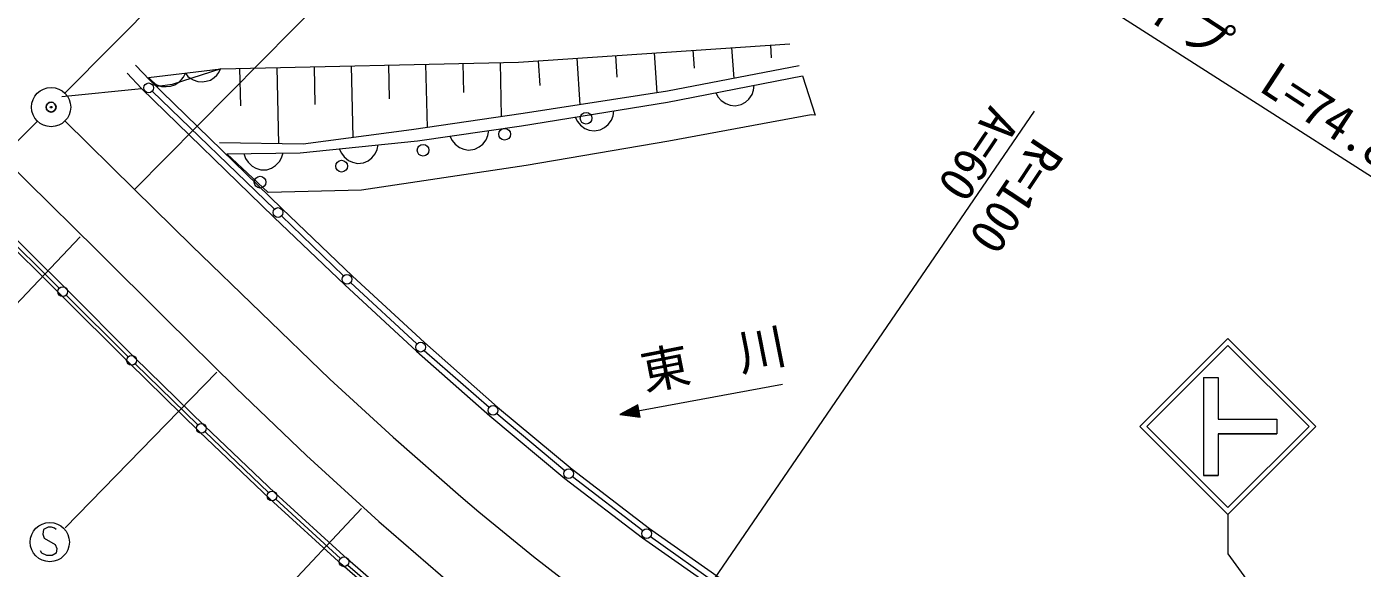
# Model space of a CAD drawing. Units: millimetres, scale not verified. Extents: x 40000 to 680000, y 20000 to 380000.
# Drawn here: x 119616 to 187835, y 311191 to 338884 of the extents above; entities that cross this region are included whole.
import ezdxf
from ezdxf.enums import TextEntityAlignment as Align

# ---------------------------------------------------------------- set-up
doc = ezdxf.new("R2010")
doc.units = ezdxf.units.MM
doc.header["$LTSCALE"] = 1000
doc.header["$PDMODE"] = 32
doc.header["$PDSIZE"] = 500
doc.linetypes.add('CHAIN', pattern=[18.5, 12, -1.5, 3.5, -1.5])
doc.layers.add('M-BDG-HTXT', color=7, linetype='Continuous')
doc.layers.add('M-OTRS', color=6, linetype='Continuous')
for name, color, linetype, lineweight in [('M-BGD', 7, 'Continuous', 13), ('M-BGD-EXST', 7, 'Continuous', 13), ('M-BMK', 2, 'CHAIN', 13), ('M-BMK-SRVR', 3, 'Continuous', 13), ('M-STR-HTXT', 7, 'Continuous', 13), ('M-STR-STR1', 1, 'Continuous', 13), ('M-STR-STRC', 7, 'Continuous', 13)]:
    doc.layers.add(name, color=color, linetype=linetype, lineweight=lineweight)
doc.styles.add('ＭＳ ゴシック', font='')
doc.styles.get('ＭＳ ゴシック').set_extended_font_data('MS Gothic')

msp = doc.modelspace()

# ---------------------------------------------------------------- linework, layer by layer
at = {"layer": 'M-BGD'}
for p, q in [((144743, 337078), (158591, 338013)), ((155624, 337813), (155730, 336240)), ((157602, 337946), (157647, 337284)), ((129539, 336729), (144743, 337078)), ((141893, 337013), (141927, 335511)), ((143793, 337057), (143857, 334287)), ((145733, 337145), (145819, 335869)), ((147711, 337279), (147872, 334895)), ((149689, 337412), (149764, 336305)), ((151667, 337546), (151805, 335499)), ((153645, 337679), (153707, 336769)), ((124742, 336505), (125474, 335727)), ((125179, 336916), (125902, 336148)), ((125834, 336285), (129539, 336729)), ((129539, 336729), (127040, 335927)), ((127630, 336309), (127721, 336511)), ((127721, 336511), (127849, 336345)), ((127849, 336345), (127969, 336251)), ((129198, 336289), (129328, 336414)), ((129328, 336414), (129422, 336534)), ((129422, 336534), (129508, 336725)), ((130490, 336751), (130534, 334841)), ((132390, 336794), (132480, 332895)), ((134291, 336838), (134335, 334898)), ((136191, 336882), (136276, 333212)), ((138092, 336926), (138131, 335196)), ((139992, 336969), (140067, 333731)), ((159067, 336890), (152339, 335580)), ((152352, 335022), (159241, 336374)), ((152352, 335022), (159241, 336374)), ((159241, 336374), (159885, 334359)), ((125474, 335727), (132240, 329150)), ((126309, 335830), (125834, 336285)), ((125834, 336285), (125970, 336110)), ((125902, 336148), (132655, 329584)), ((125970, 336110), (126097, 336011)), ((126097, 336011), (126261, 335915)), ((126261, 335915), (126501, 335829)), ((127040, 335927), (126309, 335830)), ((126501, 335829), (126732, 335819)), ((126732, 335819), (126958, 335846)), ((126958, 335846), (127180, 335911)), ((127180, 335911), (127393, 336051)), ((127393, 336051), (127530, 336182)), ((127530, 336182), (127630, 336309)), ((127969, 336251), (128125, 336161)), ((128125, 336161), (128353, 336079)), ((128353, 336079), (128571, 336069)), ((128571, 336069), (128786, 336095)), ((128786, 336095), (128996, 336156)), ((128996, 336156), (129198, 336289)), ((156666, 335420), (156746, 335640)), ((156746, 335640), (156778, 335891)), ((126023, 335582), (132273, 329555)), ((144883, 333808), (152352, 335022)), ((144883, 333808), (152352, 335022)), ((152339, 335580), (144969, 334450)), ((154815, 335505), (154940, 335285)), ((154940, 335285), (155096, 335112)), ((155096, 335112), (155331, 334954)), ((155331, 334954), (155551, 334875)), ((156115, 334905), (156336, 335029)), ((156336, 335029), (156509, 335186)), ((156509, 335186), (156666, 335420)), ((144969, 334450), (139271, 333614)), ((149478, 334109), (149565, 334325)), ((149565, 334325), (149605, 334575)), ((159691, 334375), (152421, 333027)), ((155551, 334875), (155801, 334843)), ((155801, 334843), (156115, 334905)), ((159885, 334359), (159691, 334375)), ((139271, 333614), (133738, 332871)), ((139571, 333053), (144883, 333808)), ((139571, 333053), (144883, 333808)), ((147631, 334254), (147748, 334030)), ((147748, 334030), (147899, 333852)), ((147899, 333852), (148128, 333687)), ((148128, 333687), (148345, 333600)), ((148345, 333600), (148595, 333560)), ((148595, 333560), (148911, 333611)), ((148911, 333611), (149135, 333729)), ((149135, 333729), (149313, 333879)), ((149313, 333879), (149478, 334109)), ((133738, 332871), (129472, 332952)), ((133587, 332442), (139571, 333053)), ((133587, 332442), (139571, 333053)), ((141237, 333290), (141350, 333063)), ((141350, 333063), (141497, 332882)), ((142911, 332881), (143081, 333107)), ((143081, 333107), (143172, 333322)), ((143172, 333322), (143217, 333571)), ((152421, 333027), (145129, 331789)), ((118359, 332236), (119644, 330965)), ((129841, 332377), (133587, 332442)), ((129841, 332377), (133587, 332442)), ((131943, 330413), (129841, 332377)), ((130714, 332392), (130798, 332153)), ((132638, 332186), (132714, 332427)), ((135584, 332646), (135688, 332415)), ((135688, 332415), (135828, 332229)), ((135828, 332229), (136047, 332050)), ((137241, 332172), (137419, 332391)), ((137419, 332391), (137519, 332602)), ((137519, 332602), (137574, 332849)), ((141497, 332882), (141723, 332712)), ((141723, 332712), (141938, 332622)), ((141938, 332622), (142187, 332576)), ((142187, 332576), (142504, 332621)), ((142504, 332621), (142730, 332734)), ((142730, 332734), (142911, 332881)), ((130798, 332153), (130921, 331956)), ((130921, 331956), (131125, 331759)), ((131125, 331759), (131327, 331643)), ((131327, 331643), (131568, 331567)), ((131568, 331567), (131888, 331572)), ((131888, 331572), (132127, 331657)), ((132127, 331657), (132325, 331780)), ((132325, 331780), (132521, 331983)), ((132521, 331983), (132638, 332186)), ((136047, 332050), (136258, 331951)), ((136258, 331951), (136505, 331896)), ((136505, 331896), (136823, 331928)), ((145129, 331789), (136710, 330529)), ((136823, 331928), (137054, 332032)), ((137054, 332032), (137241, 332172)), ((119644, 330965), (123191, 327455)), ((136710, 330529), (131943, 330413)), ((116745, 330013), (121280, 325515)), ((132655, 329584), (136265, 326131)), ((121590, 325508), (118039, 329031)), ((132240, 329150), (135857, 325691)), ((132632, 329208), (135796, 326142)), ((121308, 325224), (117757, 328747)), ((123191, 327455), (126735, 323924)), ((136265, 326131), (139931, 322738)), ((125130, 321975), (121590, 325508)), ((135857, 325691), (139528, 322293)), ((136160, 325798), (139551, 322669)), ((124847, 321692), (121308, 325224)), ((121634, 325162), (124794, 322002)), ((126735, 323924), (130299, 320420)), ((139931, 322738), (143660, 319437)), ((139528, 322293), (143269, 318981)), ((139923, 322335), (143245, 319430)), ((128426, 318187), (124847, 321692)), ((128705, 318473), (125130, 321975)), ((125150, 321651), (128353, 318528)), ((130299, 320420), (133916, 316964)), ((158216, 320588), (149905, 319049)), ((143660, 319437), (147481, 316259)), ((150830, 319546), (149905, 319049)), ((150802, 319480), (150023, 319071)), ((150774, 319413), (150141, 319093)), ((150745, 319347), (150259, 319115)), ((150717, 319281), (150377, 319136)), ((150746, 319123), (150717, 319281)), ((150796, 319072), (150745, 319347)), ((150847, 319020), (150774, 319413)), ((150897, 318968), (150802, 319480)), ((150947, 318917), (150830, 319546)), ((143269, 318981), (147106, 315790)), ((143625, 319105), (147110, 316194)), ((149905, 319049), (150947, 318917)), ((150023, 319071), (150897, 318968)), ((150141, 319093), (150847, 319020)), ((150259, 319115), (150796, 319072)), ((150377, 319136), (150746, 319123)), ((150688, 319214), (150535, 319166)), ((150535, 319166), (150696, 319175)), ((150696, 319175), (150688, 319214)), ((132041, 314736), (128426, 318187)), ((132314, 315029), (128705, 318473)), ((128713, 318180), (131970, 315065)), ((133916, 316964), (137598, 313587)), ((147481, 316259), (151434, 313225)), ((147499, 315880), (151081, 313117)), ((147106, 315790), (151078, 312742)), ((135735, 311363), (132041, 314736)), ((136001, 311661), (132314, 315029)), ((132335, 314723), (135642, 311692)), ((137598, 313587), (141375, 310318)), ((151434, 313225), (155502, 310360)), ((151078, 312742), (155168, 309862)), ((151482, 312819), (155076, 310259)), ((139516, 308085), (135735, 311363)), ((139772, 308392), (136001, 311661)), ((136016, 311360), (139418, 308432))]:
    msp.add_line(p, q, dxfattribs=at)
for centre, radius in [((125843, 335756), 250), ((148189, 334204), 300), ((144026, 333387), 300), ((139863, 332569), 300), ((135700, 331752), 300), ((131537, 330934), 300), ((132453, 329382), 250), ((135976, 325968), 250), ((121458, 325338), 250), ((139735, 322499), 250), ((124971, 321825), 250), ((143434, 319266), 250), ((128532, 318353), 250), ((147302, 316033), 250), ((132150, 314892), 250), ((151278, 312964), 250), ((135826, 311523), 250)]:
    msp.add_circle(centre, radius, dxfattribs=at)
at = {"layer": 'M-BGD-EXST'}
for p, q in [((122352, 328145), (114942, 320325)), ((129336, 321219), (121579, 313268)), ((136724, 314242), (129247, 306287)), ((120476, 313169), (120436, 312929)), ((120716, 313289), (120476, 313169)), ((120876, 313289), (120716, 313289)), ((121036, 313249), (120876, 313289)), ((121116, 313169), (121036, 313249)), ((120436, 312929), (120516, 312729)), ((120516, 312729), (121076, 312409)), ((120396, 311969), (120316, 312089)), ((120636, 311849), (120396, 311969)), ((120916, 311849), (120636, 311849)), ((121116, 311969), (120916, 311849)), ((121076, 312409), (121156, 312209)), ((121156, 312209), (121116, 311969))]:
    msp.add_line(p, q, dxfattribs=at)
msp.add_circle((120796, 312529), 1000, dxfattribs=at)
at = {"layer": 'M-BMK'}
for p, q in [((121567, 335481), (142824, 356981)), ((120160, 334058), (92741, 306325)), ((121572, 334069), (125116, 330565)), ((125116, 330565), (128048, 327671))]:
    msp.add_line(p, q, dxfattribs=at)
for points in [[(128048, 327671), (135102, 320868), (138341, 317890), (141798, 314856), (142713, 314080)], [(142713, 314080), (145498, 311799), (148506, 309476), (152149, 306868)]]:
    msp.add_lwpolyline(points, dxfattribs=at)
at = {"layer": 'M-BMK-SRVR'}
for radius in [1000, 40]:
    msp.add_circle((120863, 334770), radius, dxfattribs=at)
at = {"layer": 'M-OTRS'}
msp.add_point((120863, 334770), dxfattribs=at)
at = {"layer": 'M-STR-HTXT'}
for p, q in [((147319, 357458), (203667, 321391)), ((125116, 330565), (145589, 351271)), ((152149, 306868), (171091, 334573))]:
    msp.add_line(p, q, dxfattribs=at)
at = {"layer": 'M-STR-STR1'}
msp.add_line((121404, 335316), (125474, 335727), dxfattribs=at)
at = {"layer": 'M-STR-STRC'}
for p, q in [((176470, 318439), (180970, 322939)), ((185470, 318439), (180970, 322939)), ((176824, 318439), (180970, 322586)), ((185117, 318439), (180970, 322586)), ((179719, 320939), (180469, 320939)), ((179719, 320939), (179719, 315939)), ((179719, 320939), (179719, 315939)), ((179719, 320939), (180469, 320939)), ((180469, 320939), (180469, 318814)), ((180469, 320939), (180469, 318814)), ((180469, 318814), (183469, 318814)), ((180469, 318814), (183469, 318814)), ((183469, 318814), (183469, 318064)), ((183469, 318814), (183469, 318064)), ((176470, 318439), (180970, 313939)), ((176824, 318439), (180970, 314292)), ((183469, 318064), (180469, 318064)), ((180469, 318064), (180469, 315939)), ((180469, 318064), (183469, 318064)), ((180469, 318064), (180469, 315939)), ((180970, 314292), (185117, 318439)), ((180970, 313939), (185470, 318439)), ((180469, 315939), (179719, 315939)), ((179719, 315939), (180469, 315939)), ((180970, 313939), (180970, 311939)), ((180970, 311939), (192947, 295385))]:
    msp.add_line(p, q, dxfattribs=at)

# ---------------------------------------------------------------- texts
at = {"layer": 'M-BDG-HTXT', "style": 'ＭＳ ゴシック'}
msp.add_text('東\u3000川', height=1833, rotation=11.2, dxfattribs=at).set_placement((151292, 319743), align=Align.BOTTOM_LEFT)
at = {"layer": 'M-STR-HTXT', "style": 'ＭＳ ゴシック'}
for s, rotation, p in [('ガ－ドパイプ\u3000L=74.8', 326.8, (167529, 344775)), ('A=60', 236, (168407, 335233)), ('R=100', 236.4, (170667, 333601))]:
    msp.add_text(s, height=1833, rotation=rotation, dxfattribs=at).set_placement(p, align=Align.BOTTOM_LEFT)

doc.saveas('drawing.dxf')
